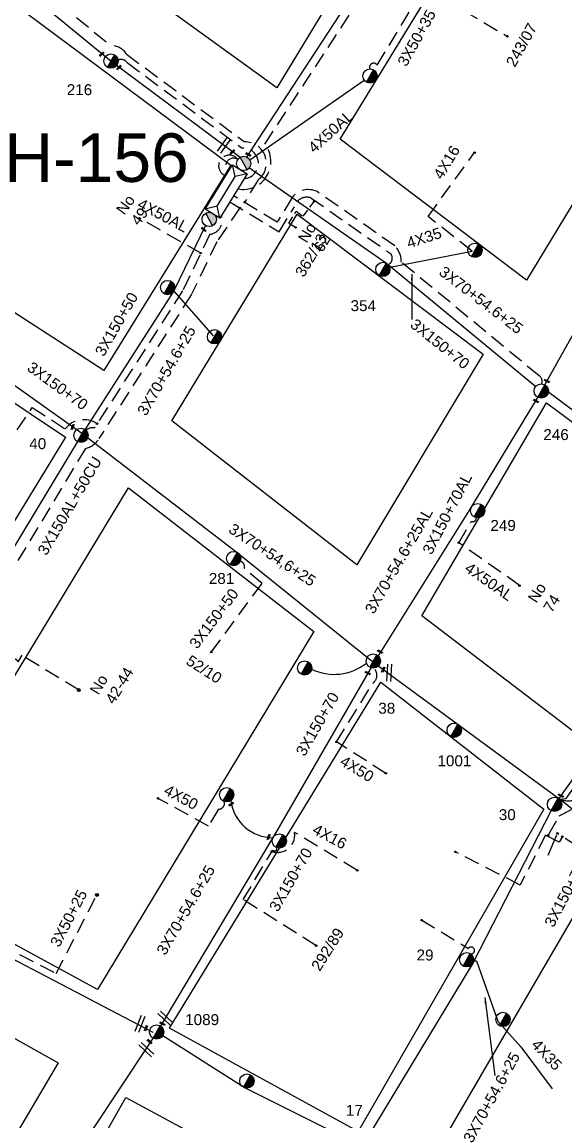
# Model space of a CAD drawing. Header units: millimetres. Extents: x 771 to 3391, y 686 to 1835.
# Drawn here: x 1059.7 to 1149.3, y 1215.3 to 1396.3 of the extents above; entities that cross this region are included whole.
import ezdxf

# ---------------------------------------------------------------- set-up
doc = ezdxf.new("R2010")
doc.units = ezdxf.units.MM
doc.linetypes.add('DASHED', pattern=[19.05, 12.7, -6.35])
for name, color, linetype in [('Pillar OTE', 7, 'Continuous'), ('Άγνωστα', 7, 'Continuous'), ('Γυμνά εναέρια ΧΤ (3Φ)   4x35CU', 7, 'Continuous'), ('Γυμνά εναέρια ΧΤ (3Φ)   4x50CU', 7, 'Continuous'), ('Εναέρια παροχή ΧΤ 4x16', 7, 'SYN_LINE'), ('Επιγραφές - Σχήματα', 7, 'Continuous'), ('Καλωδια Χ.Τ. 3x50+35', 7, 'Continuous'), ('Καλώδια ΧΤ   3x150+70AL', 7, 'DASHED'), ('Καλώδια ΧΤ   3x150AL+50CU', 7, 'DASHED'), ('Μηχανική τομή', 7, 'Continuous'), ('Στύλος ΦΜ', 7, 'Continuous'), ('Στύλος ΦΜ @ 1', 7, 'Continuous'), ('Συνδέσεις', 7, 'Continuous'), ('Συνεστραμμένα ΧΤ   3x70+54.6+25 AL', 7, 'SYN_LINE'), ('Τομή', 7, 'Continuous'), ('Υποσταθμός εναέριος 2 στύλων', 7, 'Continuous'), ('Υποσταθμός πόλεως', 7, 'Continuous'), ('Υπόβαθρο ΔΕΗ', 7, 'Continuous'), ('Υπόγεια καλώδια Παροχών ΧΤ   4x16AL', 7, 'DASHED'), ('Υπόγεια καλώδια Παροχών ΧΤ   4x50AL', 7, 'DASHED'), ('Υπόγεια καλώδια Παροχών ΧΤ   4x6', 7, 'DASHED')]:
    doc.layers.add(name, color=color, linetype=linetype)
doc.styles.get("Standard").update_dxf_attribs({"font": 'ARIAL.TTF'})
doc.linetypes.add('SYN_LINE', pattern='A,0.5,-0.0001,["/\\/\\/\\/",Standard,S=0.1,R=0,X=0,Y=-0.05],-0.25', length=0.7501)
doc.dimstyles.new('ISO-25', dxfattribs={"dimtxt": 2.5, "dimasz": 2.5, "dimexe": 1.25, "dimexo": 0.625, "dimtad": 1, "dimtxsty": 'Standard', "dimcen": 2.5, "dimadec": 0, "dimazin": 0, "dimtfac": 1, "dimtmove": 0, "dimatfit": 3, "dimfxl": 1, "dimarcsym": 0})

# ---------------------------------------------------------------- blocks, each defined once
blk = doc.blocks.new('ΥΠΑΡΧΩΝ ΤΣΙΜΕΝΤΕΝΙΟΣ ΣΤΥΛΟΣ')
at = {"layer": 'Στύλος ΦΜ'}
blk.add_hatch(color=7, dxfattribs=at).paths.add_polyline_path([(-1.29, -2.28, 0.574793), (2.62, 0, 0.268822), (1.3, 2.27)])
at = {"layer": 'Στύλος ΦΜ', "color": 7}
blk.add_line((-1.29, -2.28), (1.3, 2.27), dxfattribs=at)
blk.add_circle((0, 0), 2.62, dxfattribs=at)
at = {"layer": 'Στύλος ΦΜ', "flags": 4}
for tag, p in [('ΑΡΙΘΜΟΣ', (-4.68, 8.05)), ('ΤΥΠΟΣ', (-4.91, 3.03))]:
    blk.add_attdef(tag, p, '', height=4, dxfattribs=at)
blk = doc.blocks.new('ΥΠΟΣΤΑΘΜΟΣ ΕΝΑΕΡΙΟΣ ΕΠΙ 2 ΣΤΥΛΩΝ')
at = {"layer": 'Υποσταθμός εναέριος 2 στύλων', "linetype": 'Continuous'}
for points in [[(-11.97, -2.11, 0.574793), (-8.45, -0.07, 0.268822), (-9.64, 1.98)], [(9.68, -2.15, 0.574793), (13.19, -0.1, 0.268822), (12.01, 1.95)]]:
    blk.add_hatch(color=256, dxfattribs=at).paths.add_polyline_path(points)
for p, q in [((-11.97, -2.11), (-9.64, 1.98)), ((9.68, -2.15), (12.01, 1.95))]:
    blk.add_line(p, q, dxfattribs=at)
for centre in [(-10.81, -0.07), (10.84, -0.1)]:
    blk.add_circle(centre, 2.36, dxfattribs=at)
at = {"layer": 'Υποσταθμός πόλεως', "linetype": 'Continuous', "ltscale": 40}
blk.add_lwpolyline([(-8.57, 2.82), (8.57, 2.82), (8.57, -2.82), (-8.57, -2.82)], close=True, dxfattribs=at)
for points in [[(-5.75, 0), (-8.57, 2.82)], [(-8.57, -2.82), (-5.75, 0)], [(-5.75, 0), (5.75, 0)], [(5.75, 0), (8.57, 2.82)], [(8.57, -2.82), (5.75, 0)]]:
    blk.add_lwpolyline(points, dxfattribs=at)
at = {"layer": 'Υποσταθμός εναέριος 2 στύλων', "ltscale": 40, "flags": 1}
for tag, p in [('ΜΕΤΑΣΧΗΜΑΤΙΣΜΟΣ', (14.09, 2.51)), ('ΙΣΧΥΣ', (14.07, -0.28)), ('ΑΡΙΘΜΟΣ', (14.19, -3))]:
    blk.add_attdef(tag, p, '', height=1.8, dxfattribs=at)
blk = doc.blocks.new('ΜΗΧΑΝΙΚΗ ΤΟΜΗ')
at = {"layer": 'Μηχανική τομή', "ltscale": 40}
for p, q in [((-1.89, 0.78), (1.89, 0.78)), ((1.89, 0), (-1.89, 0))]:
    blk.add_line(p, q, dxfattribs=at)
blk = doc.blocks.new('_ΣΥΝΔΕΣΗ')
at = {"layer": 'Συνδέσεις', "linetype": 'SYN_LINE', "ltscale": 40}
blk.add_hatch(color=256, dxfattribs=at).paths.add_polyline_path([(0.5, -0.01, 1), (-0.5, -0.01, 1)])
at = {"layer": 'Συνδέσεις'}
blk.add_circle((0, -0.01), 0.5, dxfattribs=at)
blk = doc.blocks.new('ΤΟΜΗ')
at = {"layer": 'Τομή', "ltscale": 40}
for p, q in [((-5.68, 0), (5.68, 0)), ((5.68, -2.33), (-5.68, -2.33))]:
    blk.add_line(p, q, dxfattribs=at)

msp = doc.modelspace()

# ---------------------------------------------------------------- hatches: boundary and pattern name
at = {"layer": 'Pillar OTE', "ltscale": 40}
h = msp.add_hatch(color=256, dxfattribs=at)
h.dxf.hatch_style = 1
h.paths.add_polyline_path([(1107.86573, 1366.96497), (1107.77667, 1366.55633), (1108.15179, 1366.752)])
h = msp.add_hatch(color=256, dxfattribs=at)
h.dxf.hatch_style = 1
h.paths.add_polyline_path([(1146.55334, 1262.09385), (1146.60275, 1262.50916), (1146.22518, 1262.26111)])

# ---------------------------------------------------------------- linework, layer by layer
for points in [[(1108.15179, 1366.752), (1107.77667, 1366.55633), (1107.86573, 1366.96497), (1108.15179, 1366.752)], [(1146.22518, 1262.26111), (1146.60275, 1262.50916), (1146.55334, 1262.09385), (1146.22518, 1262.26111)]]:
    msp.add_lwpolyline(points, dxfattribs=at)
at = {"layer": 'Άγνωστα', "color": 5}
msp.add_lwpolyline([(1084.39537, 1352.40988), (1091.27197, 1344.57434)], dxfattribs=at)
at = {"layer": 'Άγνωστα', "color": 5, "linetype": 'DASHED', "ltscale": 0.2}
msp.add_lwpolyline([(1069.06975, 1286.30602), (1059.68616, 1291.97346), (1059.04548, 1290.91269, 1.078662659), (1058.07967, 1290.63088)], format="xyb", dxfattribs=at)
at = {"layer": 'Άγνωστα', "color": 1, "linetype": 'DASHED', "ltscale": 0.2}
msp.add_lwpolyline([(1054.89682, 1245.23573, -0.662051244), (1055.95556, 1244.46648), (1065.34103, 1239.57109), (1072.16621, 1252.65636)], format="xyb", dxfattribs=at)
at = {"layer": 'Άγνωστα', "color": 151, "linetype": 'DASHED', "ltscale": 0.2}
msp.add_lwpolyline([(1125.55093, 1248.38988), (1133.32973, 1243.68942, -1.862271428), (1133.65616, 1242.82888)], format="xyb", dxfattribs=at)
at = {"layer": 'Γυμνά εναέρια ΧΤ (3Φ)   4x35CU', "color": 1}
msp.add_lwpolyline([(1120.10843, 1355.86476), (1133.93014, 1358.55635)], dxfattribs=at)
at = {"layer": 'Γυμνά εναέρια ΧΤ (3Φ)   4x35CU', "color": 151, "linetype": 'SYN_LINE', "ltscale": 8}
msp.add_lwpolyline([(1133.80783, 1241.64474), (1134.64407, 1241.6628), (1138.20617, 1231.70871), (1141.98203, 1227.47784), (1147.11028, 1220.57726)], dxfattribs=at)
at = {"layer": 'Γυμνά εναέρια ΧΤ (3Φ)   4x50CU', "color": 133, "linetype": 'Continuous', "ltscale": 0.2}
msp.add_lwpolyline([(1097.27849, 1373.5866), (1116.14889, 1386.71579)], dxfattribs=at)
at = {"layer": 'Γυμνά εναέρια ΧΤ (3Φ)   4x50CU', "color": 85, "linetype": 'Continuous', "ltscale": 0.2}
msp.add_arc((1111.1944, 1297.39589), 8.56001, 244.3022483, 308.4638649, dxfattribs=at)
at = {"layer": 'Καλωδια Χ.Τ. 3x50+35', "color": 133, "linetype": 'DASHED', "ltscale": 0.2}
msp.add_lwpolyline([(1117.07666, 1388.56556, -0.904119723), (1118.29736, 1389.17804), (1118.29736, 1389.17804), (1118.29736, 1389.17804), (1126.0024, 1401.97846), (1139.74501, 1393.91461)], format="xyb", dxfattribs=at)
at = {"layer": 'Καλώδια ΧΤ   3x150+70AL', "color": 27, "linetype": 'DASHED', "ltscale": 0.2}
msp.add_lwpolyline([(1145.40667, 1336.68365, 0.393023865), (1144.99454, 1337.99472), (1122.27081, 1356.73983, 0.194356664), (1121.22141, 1359.40724), (1108.37304, 1368.3536, 0.353091449), (1104.25132, 1367.37504), (1101.77744, 1363.29463), (1094.59113, 1367.65156)], format="xyb", dxfattribs=at)
at = {"layer": 'Καλώδια ΧΤ   3x150+70AL', "color": 85, "linetype": 'DASHED', "ltscale": 0.2}
for points in [[(1054.73511, 1322.74518), (1061.41826, 1332.80218), (1066.84997, 1329.29066), (1066.84997, 1329.29066), (1066.84997, 1329.29066, -0.388127219), (1072.12037, 1330.10667)], [(1111.56112, 1277.69591), (1117.55645, 1287.33597), (1117.55645, 1287.33597, 0.445156516), (1117.77801, 1289.86131)]]:
    msp.add_lwpolyline(points, format="xyb", dxfattribs=at)
at = {"layer": 'Καλώδια ΧΤ   3x150+70AL', "color": 2, "linetype": 'DASHED', "ltscale": 0.2}
msp.add_lwpolyline([(1131.7463, 1310.51771), (1133.80906, 1314.03188, 0.546362402), (1134.63311, 1314.63213)], format="xyb", dxfattribs=at)
at = {"layer": 'Καλώδια ΧΤ   3x150+70AL', "color": 6, "linetype": 'DASHED', "ltscale": 0.2}
msp.add_lwpolyline([(1148.82455, 1262.10293), (1148.27457, 1261.2121), (1146.04784, 1262.35189), (1141.84291, 1254.13696), (1131.0998, 1259.63597)], dxfattribs=at)
at = {"layer": 'Καλώδια ΧΤ   3x150+70AL', "color": 2, "ltscale": 0.2}
msp.add_lwpolyline([(1108.18977, 1244.19134), (1096.18648, 1251.73405), (1101.06271, 1259.89803, 0.250959689), (1101.06271, 1259.89803, 0.963106685), (1101.68329, 1260.30444)], format="xyb", dxfattribs=at)
at = {"layer": 'Καλώδια ΧΤ   3x150AL+50CU', "color": 62, "linetype": 'DASHED', "ltscale": 0.2}
msp.add_lwpolyline([(1095.29814, 1368.80297, 0.699260143), (1099.75649, 1376.16007), (1123.85296, 1412.99998), (1143.90147, 1447.36276, 0.567390239), (1144.92961, 1449.20349)], format="xyb", dxfattribs=at)
at = {"layer": 'Καλώδια ΧΤ   3x150AL+50CU', "color": 27, "linetype": 'DASHED', "ltscale": 0.2}
msp.add_lwpolyline([(1013.21821, 1440.09433), (1016.86974, 1437.61745, -0.384314777), (1016.53425, 1435.98198), (1056.9282, 1406.72113), (1074.34318, 1392.42206, -0.254596742), (1076.9784, 1390.99185), (1096.42385, 1376.53507, -0.722473908), (1098.69125, 1370.30933), (1096.43915, 1366.58911)], format="xyb", dxfattribs=at)
at = {"layer": 'Καλώδια ΧΤ   3x150AL+50CU', "color": 151, "linetype": 'DASHED', "ltscale": 0.2}
for points in [[(1075.22059, 1389.81243, -0.435341054), (1077.04871, 1389.61719), (1096.01477, 1375.51683, -1.004012161), (1096.34068, 1370.50084)], [(1187.48438, 1300.70782), (1189.02604, 1303.04304), (1176.463, 1311.29961), (1160.49558, 1279.78347, -0.167998518), (1159.02921, 1279.45378), (1151.01396, 1268.19323, -0.170375611), (1148.33946, 1268.28548)]]:
    msp.add_lwpolyline(points, format="xyb", dxfattribs=at)
at = {"layer": 'Καλώδια ΧΤ   3x150AL+50CU', "color": 1, "linetype": 'DASHED', "ltscale": 0.2}
for points in [[(1093.98801, 1366.66934), (1102.13239, 1361.73155), (1104.63387, 1365.85748, -0.425165616), (1107.32934, 1367.3281), (1120.49186, 1358.163, -0.478901497), (1120.10984, 1356.29366)], [(1095.62932, 1365.67424), (1091.87523, 1360.09365), (1087.64713, 1351.33495), (1072.42357, 1327.66815, -0.214356855), (1070.20995, 1326.04608), (1053.29558, 1298.03391, -0.393438686), (1049.42734, 1300.85512)]]:
    msp.add_lwpolyline(points, format="xyb", dxfattribs=at)
at = {"layer": 'Καλώδια ΧΤ   3x150AL+50CU', "color": 1, "linetype": 'DASHED', "ltscale": 0.1}
msp.add_lwpolyline([(1104.83368, 1362.44755), (1103.70034, 1363.13468), (1104.92084, 1365.14778), (1106.06661, 1364.2861), (1107.77778, 1366.56143)], dxfattribs=at)
at = {"layer": 'Καλώδια ΧΤ   3x150AL+50CU', "color": 85, "linetype": 'DASHED', "ltscale": 0.2}
for points in [[(1092.59097, 1364.39415, -0.485021121), (1090.69922, 1361.31329), (1086.20418, 1352.0016), (1071.67873, 1329.4201, 0.235470184), (1070.28959, 1329.04169)], [(1090.93987, 1292.50586), (1099.32007, 1303.82677), (1096.3814, 1306.27802, 0.507523479), (1095.44422, 1307.50287)]]:
    msp.add_lwpolyline(points, format="xyb", dxfattribs=at)
at = {"layer": 'Καλώδια ΧΤ   3x150AL+50CU', "color": 6, "linetype": 'DASHED', "ltscale": 0.2}
msp.add_lwpolyline([(1146.60275, 1262.50916), (1148.29963, 1265.53855, 0.010396311), (1151.65173, 1267.36478), (1159.54175, 1278.44939, 0.143113947), (1161.27281, 1279.10492), (1176.84917, 1309.84918), (1187.44608, 1302.88477), (1186.45678, 1301.38623)], format="xyb", dxfattribs=at)
msp.add_lwpolyline([(1154.63306, 1258.336), (1147.97448, 1262.65421)], dxfattribs=at)
at = {"layer": 'Καλώδια ΧΤ   3x150AL+50CU', "color": 151, "linetype": 'DASHED', "ltscale": 0.2}
msp.add_arc((1093.90633, 1372.59335), 1.75563, 37.2284642, 250.0830719, dxfattribs=at)
at = {"layer": 'Καλώδια ΧΤ   3x150AL+50CU', "color": 133, "linetype": 'DASHED', "ltscale": 0.2}
msp.add_arc((1094.62378, 1372.52847), 1.3165, 58.8786654, 215.2945763, dxfattribs=at)
at = {"layer": 'Συνεστραμμένα ΧΤ   3x70+54.6+25 AL', "color": 133, "linetype": 'SYN_LINE', "ltscale": 20}
msp.add_lwpolyline([(1096.73871, 1373.94446), (1122.63503, 1413.53609), (1132.88768, 1430.65574), (1143.88617, 1449.50695)], dxfattribs=at)
at = {"layer": 'Συνεστραμμένα ΧΤ   3x70+54.6+25 AL', "color": 151, "linetype": 'SYN_LINE', "ltscale": 20}
for points in [[(1004.95559, 1440.9569), (1024.08986, 1428.12792), (1056.13207, 1404.85248), (1074.4064, 1389.84782), (1095.70455, 1374.01366)], [(1148.33946, 1268.28548), (1149.4274, 1268.37146), (1158.1775, 1280.6231), (1158.07361, 1282.126)], [(1146.95199, 1266.40264), (1134.0783, 1241.25208), (1116.41913, 1212.13779)], [(1082.95547, 1229.35277), (1096.52355, 1220.70454), (1114.77869, 1211.63971), (1116.88844, 1210.59209), (1140.77569, 1196.36653), (1157.86579, 1187.91218)]]:
    msp.add_lwpolyline(points, dxfattribs=at)
at = {"layer": 'Συνεστραμμένα ΧΤ   3x70+54.6+25 AL', "color": 27, "linetype": 'SYN_LINE', "ltscale": 20}
msp.add_lwpolyline([(1145.9357, 1336.52001), (1156.58535, 1355.53384), (1171.77675, 1381.85435), (1195.55888, 1418.89443)], dxfattribs=at)
at = {"layer": 'Συνεστραμμένα ΧΤ   3x70+54.6+25 AL', "color": 5, "linetype": 'SYN_LINE', "ltscale": 20}
for points in [[(968.07496, 1396.10967), (993.9159, 1379.80299), (1006.79575, 1371.73869), (1026.4444, 1358.92149), (1051.22999, 1341.59989), (1069.58157, 1328.55676)], [(1089.97309, 1362.7647), (1084.76899, 1351.98416), (1069.46869, 1328.19806), (1046.67638, 1290.45135), (1027.02771, 1259.74202)]]:
    msp.add_lwpolyline(points, dxfattribs=at)
at = {"layer": 'Συνεστραμμένα ΧΤ   3x70+54.6+25 AL', "color": 1, "linetype": 'SYN_LINE', "ltscale": 20}
for points in [[(1097.21307, 1372.27579), (1119.80427, 1356.54547), (1144.42398, 1336.2572)], [(1026.64189, 1258.6725), (1053.19574, 1244.57544), (1081.31392, 1229.9092)]]:
    msp.add_lwpolyline(points, dxfattribs=at)
at = {"layer": 'Συνεστραμμένα ΧΤ   3x70+54.6+25 AL', "color": 2, "ltscale": 20}
for points in [[(1117.76958, 1290.75702), (1133.43835, 1315.75029), (1145.72771, 1335.94888)], [(1145.72771, 1335.94888), (1173.14281, 1315.54883)]]:
    msp.add_lwpolyline(points, dxfattribs=at)
at = {"layer": 'Συνεστραμμένα ΧΤ   3x70+54.6+25 AL', "color": 85, "linetype": 'SYN_LINE', "ltscale": 20}
msp.add_lwpolyline([(1069.58157, 1328.55676), (1095.21458, 1308.93314), (1117.76958, 1290.75702)], dxfattribs=at)
at = {"layer": 'Συνεστραμμένα ΧΤ   3x70+54.6+25 AL', "color": 30, "linetype": 'SYN_LINE', "ltscale": 20}
for points in [[(1174.08206, 1314.15895), (1158.04568, 1282.21532), (1148.21542, 1268.38705)], [(1117.76958, 1290.75702), (1149.20354, 1267.65031), (1186.90879, 1237.01267)]]:
    msp.add_lwpolyline(points, dxfattribs=at)
at = {"layer": 'Συνεστραμμένα ΧΤ   3x70+54.6+25 AL', "color": 2, "linetype": 'SYN_LINE', "ltscale": 20}
msp.add_lwpolyline([(1081.8583, 1229.62061), (1101.82413, 1263.03951), (1117.76958, 1290.75702)], dxfattribs=at)
at = {"layer": 'Συνεστραμμένα ΧΤ   3x70+54.6+25 AL', "color": 6, "linetype": 'SYN_LINE', "ltscale": 20}
msp.add_lwpolyline([(1034.93052, 1153.91213), (1057.88631, 1188.77973), (1070.03838, 1211.75535), (1081.8583, 1229.62061)], dxfattribs=at)
at = {"layer": 'Συνεστραμμένα ΧΤ   3x70+54.6+25 AL', "color": 2, "linetype": 'SYN_LINE', "ltscale": 8}
msp.add_arc((1101.13012, 1268.9688), 7.03873, 187.5971782, 269.9124894, dxfattribs=at)
at = {"layer": 'Υπόβαθρο ΔΕΗ'}
for points in [[(1064.04696, 1412.74035), (1064.44414, 1415.02166), (1092.56176, 1459.05607), (1110.39685, 1448.01565), (1119.27038, 1463.05636), (1140.98881, 1449.99838), (1101.74624, 1385.452), (1064.04696, 1412.74035)], [(1112.19066, 1377.00111), (1152.68812, 1443.16689), (1185.3061, 1423.6984), (1142.91371, 1353.76552), (1112.19066, 1377.00111)], [(981.77842, 1397.95971), (1004.69133, 1439.24342), (1094.14437, 1372.72988), (1073.20991, 1338.88709), (981.77842, 1397.95971)], [(956.32465, 1353.89155), (975.96377, 1388.737), (1066.89786, 1327.90207), (1051.02392, 1301.98236), (956.32465, 1353.89155)], [(1084.42414, 1330.56839), (1105.07954, 1364.63736), (1135.78059, 1341.54852), (1114.96037, 1306.8506), (1084.42414, 1330.56839)], [(1125.63427, 1298.47923), (1146.21522, 1333.54157), (1173.01105, 1313.67931), (1152.54189, 1277.99933), (1125.63427, 1298.47923)], [(1077.27734, 1319.57159), (1107.83029, 1295.91006), (1072.16301, 1236.90921), (1038.3024, 1255.34399), (1077.27734, 1319.57159)], [(1084.06791, 1230.53447), (1118.87407, 1287.55839), (1145.73621, 1266.62285), (1115.13204, 1213.52298), (1084.06791, 1230.53447)], [(1126.34376, 1207.23476), (1155.74357, 1257.6889), (1186.10681, 1235.94169), (1158.47606, 1189.98599), (1126.34376, 1207.23476)], [(1016.09305, 1218.59096), (1031.30083, 1244.11957), (1065.68647, 1224.8698), (1049.34699, 1197.1661), (1016.09305, 1218.59096)], [(1060.51513, 1190.33211), (1076.86037, 1219.1189), (1107.77379, 1202.43364), (1090.20654, 1171.46288), (1060.51513, 1190.33211)]]:
    msp.add_lwpolyline(points, dxfattribs=at)
at = {"layer": 'Υπόγεια καλώδια Παροχών ΧΤ   4x16AL', "color": 1, "linetype": 'DASHED', "ltscale": 0.2}
msp.add_lwpolyline([(1133.93014, 1358.55635), (1126.66859, 1364.22979), (1134.40104, 1374.87817)], dxfattribs=at)
at = {"layer": 'Υπόγεια καλώδια Παροχών ΧΤ   4x16AL', "color": 2, "linetype": 'DASHED', "ltscale": 0.2}
msp.add_lwpolyline([(1114.96046, 1256.57658), (1104.65363, 1262.81525), (1104.65363, 1262.81525, -0.57329762), (1100.92428, 1259.66626)], format="xyb", dxfattribs=at)
at = {"layer": 'Υπόγεια καλώδια Παροχών ΧΤ   4x50AL', "color": 133, "ltscale": 0.2}
msp.add_lwpolyline([(1117.67957, 1388.81739), (1117.67957, 1388.81739), (1117.67957, 1388.81739), (1117.67957, 1388.81739)], dxfattribs=at)
at = {"layer": 'Υπόγεια καλώδια Παροχών ΧΤ   4x50AL', "color": 85, "linetype": 'DASHED', "ltscale": 0.2}
for points in [[(1089.20649, 1358.22103), (1079.0935, 1363.96881)], [(1119.72964, 1272.53281), (1111.56112, 1277.69591)]]:
    msp.add_lwpolyline(points, dxfattribs=at)
at = {"layer": 'Υπόγεια καλώδια Παροχών ΧΤ   4x50AL', "color": 2, "ltscale": 0.2}
msp.add_lwpolyline([(1141.77016, 1303.46823), (1131.7463, 1310.51771), (1131.7463, 1310.51771), (1131.7463, 1310.51771), (1131.7463, 1310.51771)], dxfattribs=at)
at = {"layer": 'Υπόγεια καλώδια Παροχών ΧΤ   4x50AL', "color": 2, "linetype": 'DASHED', "ltscale": 0.2}
msp.add_lwpolyline([(1093.0905, 1267.89107, -0.498484831), (1092.10598, 1266.61607), (1090.49763, 1263.84526), (1082.13582, 1268.41038)], format="xyb", dxfattribs=at)
at = {"layer": 'Υπόγεια καλώδια Παροχών ΧΤ   4x6', "linetype": 'DASHED', "ltscale": 0.2}
msp.add_lwpolyline([(1105.07954, 1364.63736), (1105.87876, 1364.03631)], dxfattribs=at)

# ---------------------------------------------------------------- block references
at = {"layer": 'Μηχανική τομή'}
for p, xscale, yscale, zscale, rotation in [((1072.92835, 1390.92124), 0.249999999999919, 0.249999999999919, 0.249999999999919, 41.73814602004245), ((1075.76846, 1388.70137), 0.249999999999919, 0.249999999999919, 0.249999999999919, 41.73814602004245), ((1094.46445, 1374.80179), 0.249999999999919, 0.249999999999919, 0.249999999999919, 41.73814602004245), ((1097.00063, 1374.3733), 0.2500000000002005, 0.2500000000002005, 0.2500000000002005, 331.5446991727721), ((1089.62206, 1362.04132), 0.25, 0.25, 0.25, 322.6763499369713), ((1146.22059, 1337.05944), 0.2500000000002005, 0.2500000000002005, 0.2500000000002005, 331.5446991727721), ((1144.4168, 1333.79041), 0.2500000000002005, 0.2500000000002005, 0.2500000000002005, 331.5446991727721), ((1068.16846, 1329.55299), 0.249999999999919, 0.249999999999919, 0.249999999999919, 68.45138536945211), ((1118.71316, 1292.4704), 0.2500000000002005, 0.2500000000002005, 0.2500000000002005, 331.5446991727721), ((1116.69254, 1288.96834), 0.2500000000002005, 0.2500000000002005, 0.2500000000002005, 331.5446991727721), ((1119.37605, 1289.58274), 0.249999999999919, 0.249999999999919, 0.249999999999919, 68.45138536945211), ((1148.5288, 1268.77375), 0.2500000000002005, 0.2500000000002005, 0.2500000000002005, 331.5446991727721), ((1094.27229, 1267.38332), 0.249999999999919, 0.249999999999919, 0.249999999999919, 31.86023801327416), ((1100.49006, 1262.01007), 0.249999999999919, 0.249999999999919, 0.249999999999919, 68.45138536945211), ((1080.2652, 1230.52358), 0.249999999999919, 0.249999999999919, 0.249999999999919, 68.45138536945211), ((1082.82745, 1231.2264), 0.2500000000002005, 0.2500000000002005, 0.2500000000002005, 331.5446991727721), ((1080.7131, 1228.28692), 0.25, 0.25, 0.25, 322.6763499369713)]:
    msp.add_blockref('ΜΗΧΑΝΙΚΗ ΤΟΜΗ', p, dxfattribs=dict(at, xscale=xscale, yscale=yscale, zscale=zscale, rotation=rotation))
at = {"layer": 'Στύλος ΦΜ @ 1', "ltscale": 40}
ref = msp.add_blockref('ΥΠΑΡΧΩΝ ΤΣΙΜΕΝΤΕΝΙΟΣ ΣΤΥΛΟΣ', (1074.40413, 1389.84911), dxfattribs=dict(at, xscale=0.4499999999998181, yscale=0.4499999999998181, zscale=0.4499999999998181))
ref.add_attrib('ΤΥΠΟΣ', '216', (1067.11172, 1384.23961), dxfattribs={"layer": 'Στύλος ΦΜ', "height": 1.8, "flags": 4})
at = {"layer": 'Στύλος ΦΜ @ 1', "ltscale": 40, "xscale": 0.4499999999998181, "yscale": 0.4499999999998181, "zscale": 0.4499999999998181}
for p in [(1117.11568, 1387.38843), (1134.41563, 1358.67025), (1083.738, 1352.55355), (1091.46843, 1344.43549), (1106.32378, 1289.8931), (1093.47801, 1269.00326), (1102.16124, 1261.38086), (1139.019, 1231.99529), (1096.80957, 1221.84705)]:
    msp.add_blockref('ΥΠΑΡΧΩΝ ΤΣΙΜΕΝΤΕΝΙΟΣ ΣΤΥΛΟΣ', p, dxfattribs=at)
at = {"layer": 'Στύλος ΦΜ @ 1', "ltscale": 40}
ref = msp.add_blockref('ΥΠΑΡΧΩΝ ΤΣΙΜΕΝΤΕΝΙΟΣ ΣΤΥΛΟΣ', (1119.21871, 1355.52358), dxfattribs=dict(at, xscale=0.4499999999998181, yscale=0.4499999999998181, zscale=0.4499999999998181))
ref.add_attrib('ΤΥΠΟΣ', '354', (1113.89975, 1348.66832), dxfattribs={"layer": 'Στύλος ΦΜ', "height": 1.8, "flags": 4})
ref = msp.add_blockref('ΥΠΑΡΧΩΝ ΤΣΙΜΕΝΤΕΝΙΟΣ ΣΤΥΛΟΣ', (1145.3329, 1335.5082), dxfattribs=dict(at, xscale=0.4499999999998181, yscale=0.4499999999998181, zscale=0.4499999999998181))
ref.add_attrib('ΤΥΠΟΣ', '246', (1145.67841, 1327.42923), dxfattribs={"layer": 'Στύλος ΦΜ', "height": 1.8, "flags": 4})
ref = msp.add_blockref('ΥΠΑΡΧΩΝ ΤΣΙΜΕΝΤΕΝΙΟΣ ΣΤΥΛΟΣ', (1069.46642, 1328.19935), dxfattribs=dict(at, xscale=0.4499999999998181, yscale=0.4499999999998181, zscale=0.4499999999998181))
ref.add_attrib('ΤΥΠΟΣ', '40', (1060.92887, 1325.93736), dxfattribs={"layer": 'Στύλος ΦΜ', "height": 1.8, "flags": 4})
ref = msp.add_blockref('ΥΠΑΡΧΩΝ ΤΣΙΜΕΝΤΕΝΙΟΣ ΣΤΥΛΟΣ', (1134.86234, 1315.78737), dxfattribs=dict(at, xscale=0.4499999999998181, yscale=0.4499999999998181, zscale=0.4499999999998181))
ref.add_attrib('ΤΥΠΟΣ', '249', (1136.95056, 1312.46495), dxfattribs={"layer": 'Στύλος ΦΜ', "height": 1.8, "flags": 4})
ref = msp.add_blockref('ΥΠΑΡΧΩΝ ΤΣΙΜΕΝΤΕΝΙΟΣ ΣΤΥΛΟΣ', (1094.62902, 1307.91125), dxfattribs=dict(at, xscale=0.4499999999998181, yscale=0.4499999999998181, zscale=0.4499999999998181))
ref.add_attrib('ΤΥΠΟΣ', '281', (1090.53031, 1303.73074), dxfattribs={"layer": 'Στύλος ΦΜ', "height": 1.8, "flags": 4})
ref = msp.add_blockref('ΥΠΑΡΧΩΝ ΤΣΙΜΕΝΤΕΝΙΟΣ ΣΤΥΛΟΣ', (1117.64702, 1291.03178), dxfattribs=dict(at, xscale=0.4499999999998181, yscale=0.4499999999998181, zscale=0.4499999999998181))
ref.add_attrib('ΤΥΠΟΣ', '38', (1118.47058, 1282.35668), dxfattribs={"layer": 'Στύλος ΦΜ', "height": 1.8, "flags": 4})
ref = msp.add_blockref('ΥΠΑΡΧΩΝ ΤΣΙΜΕΝΤΕΝΙΟΣ ΣΤΥΛΟΣ', (1130.98643, 1279.63542), dxfattribs=dict(at, xscale=0.4499999999998181, yscale=0.4499999999998181, zscale=0.4499999999998181))
ref.add_attrib('ΤΥΠΟΣ', '1001', (1128.22786, 1273.69762), dxfattribs={"layer": 'Στύλος ΦΜ', "height": 1.8, "flags": 4})
ref = msp.add_blockref('ΥΠΑΡΧΩΝ ΤΣΙΜΕΝΤΕΝΙΟΣ ΣΤΥΛΟΣ', (1147.53302, 1267.42711), dxfattribs=dict(at, xscale=0.4499999999998181, yscale=0.4499999999998181, zscale=0.4499999999998181))
ref.add_attrib('ΤΥΠΟΣ', '30', (1138.33302, 1264.82791), dxfattribs={"layer": 'Στύλος ΦΜ', "height": 1.8, "flags": 4})
ref = msp.add_blockref('ΥΠΑΡΧΩΝ ΤΣΙΜΕΝΤΕΝΙΟΣ ΣΤΥΛΟΣ', (1133.04699, 1241.82089), dxfattribs=dict(at, xscale=0.4499999999998181, yscale=0.4499999999998181, zscale=0.4499999999998181))
ref.add_attrib('ΤΥΠΟΣ', '29', (1124.78431, 1241.70751), dxfattribs={"layer": 'Στύλος ΦΜ', "height": 1.8, "flags": 4})
ref = msp.add_blockref('ΥΠΑΡΧΩΝ ΤΣΙΜΕΝΤΕΝΙΟΣ ΣΤΥΛΟΣ', (1081.93088, 1229.93358), dxfattribs=dict(at, xscale=0.4499999999998181, yscale=0.4499999999998181, zscale=0.4499999999998181))
ref.add_attrib('ΤΥΠΟΣ', '1089', (1086.63287, 1231.06568), dxfattribs={"layer": 'Στύλος ΦΜ', "height": 1.8, "flags": 4})
ref = msp.add_blockref('ΥΠΑΡΧΩΝ ΤΣΙΜΕΝΤΕΝΙΟΣ ΣΤΥΛΟΣ', (1115.83357, 1211.1159), dxfattribs=dict(at, xscale=0.4499999999998181, yscale=0.4499999999998181, zscale=0.4499999999998181))
ref.add_attrib('ΤΥΠΟΣ', '17', (1113.13339, 1216.13131), dxfattribs={"layer": 'Στύλος ΦΜ', "height": 1.8, "flags": 4})
at = {"layer": 'Συνδέσεις'}
for p, xscale, yscale, zscale in [((1139.74501, 1393.91461), 0.25, 0.25, 0.25), ((1134.35121, 1374.76677), 0.25, 0.25, 0.25), ((1096.45677, 1366.61823), 0.25, 0.25, 0.25), ((1095.63085, 1365.67332), 0.25, 0.25, 0.25), ((1079.0935, 1363.96881), 0.25, 0.25, 0.25), ((1104.83521, 1362.44662), 0.25, 0.25, 0.25), ((1089.20649, 1358.22103), 0.25, 0.25, 0.25), ((1072.09148, 1330.1257), 0.25, 0.25, 0.25), ((1131.73611, 1310.54091), 0.25, 0.25, 0.25), ((1141.75268, 1303.46098), 0.25, 0.25, 0.25), ((1090.93987, 1292.50586), 0.25, 0.25, 0.25), ((1069.10268, 1286.24668), 0.4777242751394019, 0.4777242751394019, 0.4777242751394019), ((1111.57401, 1277.71664), 0.25, 0.25, 0.25), ((1119.71945, 1272.55601), 0.25, 0.25, 0.25), ((1082.13582, 1268.41038), 0.25, 0.25, 0.25), ((1147.97586, 1262.65633), 0.25, 0.25, 0.25), ((1148.82455, 1262.10293), 0.25, 0.25, 0.25), ((1100.91739, 1259.66806), 0.25, 0.25, 0.25), ((1131.16775, 1259.60119), 0.25, 0.25, 0.25), ((1115.01472, 1256.55643), 0.25, 0.25, 0.25), ((1072.09069, 1252.51158), 0.4777242751394019, 0.4777242751394019, 0.4777242751394019), ((1125.624, 1248.34573), 0.25, 0.25, 0.25), ((1108.22375, 1244.16094), 0.25, 0.25, 0.25)]:
    msp.add_blockref('_ΣΥΝΔΕΣΗ', p, dxfattribs=dict(at, xscale=xscale, yscale=yscale, zscale=zscale))
at = {"layer": 'Τομή'}
for p, xscale, yscale, zscale, rotation in [((1093.27169, 1375.82237), 0.2500000000000557, 0.2500000000000557, 0.2500000000000557, 234.7941212693303), ((1120.5581, 1289.07728), 0.2500000000000557, 0.2500000000000557, 0.2500000000000557, 266.3054486218056), ((1083.56882, 1232.39034), 0.2499999999998873, 0.2499999999998873, 0.2499999999998873, 316.3818135418195), ((1079.4649, 1231.15575), 0.2499999999998873, 0.2499999999998873, 0.2499999999998873, 248.1909067709115), ((1080.42901, 1227.24629), 0.2499999999998873, 0.2499999999998873, 0.2499999999998873, 316.3818135418195)]:
    msp.add_blockref('ΤΟΜΗ', p, dxfattribs=dict(at, xscale=xscale, yscale=yscale, zscale=zscale, rotation=rotation))
at = {"layer": 'Υποσταθμός εναέριος 2 στύλων', "xscale": 0.4999999999999999, "yscale": 0.4999999999999999, "zscale": 0.4999999999999999, "rotation": 58.44868738462637}
msp.add_blockref('ΥΠΟΣΤΑΘΜΟΣ ΕΝΑΕΡΙΟΣ ΕΠΙ 2 ΣΤΥΛΩΝ', (1093.39154, 1368.38815), dxfattribs=at)

# ---------------------------------------------------------------- texts
at = {"layer": 'Άγνωστα', "color": 7, "char_height": 1.8, "attachment_point": 1}
for s, gutter_width, insert, rotation in [('3X50+35', 12.5, (1121.5278, 1389.69011), 60.7161311), ('243/07', 12.5, (1139.41902, 1389.59299), 60.903131), ('362/13', 1.92783, (1104.63582, 1355.02806), 59.0220232), ('4X35', 12.5, (1122.95144, 1360.68843), 18.0250092), ('3X70+54.6+25', 12.5, (1129.41634, 1356.21304), 322.6957338), ('3X150+50', 12.5, (1071.65775, 1341.9535), 60.1994172), ('3X150+70', 12.5, (1124.7058, 1347.57154), 321.4109892), ('3X70+54.6+25', 12.5, (1078.62263, 1332.17673), 59.8533125), ('3X150+70', 12.5, (1061.47466, 1340.47327), 324.0285668), ('3X70+54,6+25', 12.5, (1094.62703, 1313.84026), 326.4953157), ('3X150+50', 12.5, (1087.17775, 1293.97582), 52.9828475), ('52/10', 12.5, (1087.59752, 1292.12941), 327.4067921), ('3X150+70', 12.5, (1104.76867, 1276.11137), 59.9972897), ('4X50', 12.5, (1112.91071, 1275.56571), 329.0786182), ('4X50', 12.5, (1083.79424, 1270.78213), 332.0897021), ('3X70+54.6+25', 12.5, (1081.79637, 1243.33322), 59.8533125), ('3X150+70', 12.5, (1145.75189, 1247.86823), 62.0897021), ('3X50+25', 12.5, (1064.27224, 1244.59368), 62.4771998), ('292/89', 1.88924, (1107.29612, 1240.77412), 57.7763696), ('4X35', 12.5, (1144.89574, 1228.94653), 313.1505636), ('3X70+54.6+25', 12.5, (1132.36801, 1212.37349), 61.1136681)]:
    msp.add_mtext_dynamic_manual_height_columns(s, width=1.8, gutter_width=gutter_width, heights=[0.04535], dxfattribs=dict(at, insert=insert, rotation=rotation))
at = {"layer": 'Άγνωστα', "color": 7}
note = msp.add_mtext_dynamic_manual_height_columns('No ', width=1.8, gutter_width=1.73396, heights=[0.04535, 0], dxfattribs=dict(at, insert=(1073.03162, 1362.59385), char_height=1.8, attachment_point=1, rotation=53.6975226))
for column, words in zip(note.columns.linked_columns, ['49']):
    column.text = words
note = msp.add_mtext_dynamic_manual_height_columns('Nο ', width=1.8, gutter_width=1.92783, heights=[0.04535, 0], dxfattribs=dict(at, insert=(1103.2102, 1357.48596), char_height=1.8, attachment_point=1, rotation=59.0220232))
for column, words in zip(note.columns.linked_columns, ['62']):
    column.text = words
note = msp.add_mtext_dynamic_manual_height_columns('No ', width=1.8, gutter_width=1.88924, heights=[0.04535, 0], dxfattribs=dict(at, insert=(1141.04468, 1298.29426), char_height=1.8, attachment_point=1, rotation=57.7763696))
for column, words in zip(note.columns.linked_columns, ['74']):
    column.text = words
note = msp.add_mtext_dynamic_manual_height_columns('Nο ', width=1.8, gutter_width=1.92783, heights=[0.04535, 0], dxfattribs=dict(at, insert=(1068.86921, 1283.05323), char_height=1.8, attachment_point=1, rotation=59.0220232))
for column, words in zip(note.columns.linked_columns, ['42-44']):
    column.text = words
at = {"layer": 'Εναέρια παροχή ΧΤ 4x16', "color": 7, "char_height": 1.8, "attachment_point": 1}
for insert, rotation in [((1127.43604, 1371.15395), 58.6733827), ((1108.29591, 1264.30152), 332.0897021)]:
    msp.add_mtext_dynamic_manual_height_columns('4X16', width=1.8, gutter_width=12.5, heights=[0.04535], dxfattribs=dict(at, insert=insert, rotation=rotation))
at = {"layer": 'Καλώδια ΧΤ   3x150+70AL', "color": 7, "char_height": 1.8, "attachment_point": 1}
for s, insert, rotation in [('3X150+70AL', (1125.65354, 1309.23565), 62.4621477), ('3X150+70', (1100.35425, 1250.48363), 59.9972897)]:
    msp.add_mtext_dynamic_manual_height_columns(s, width=1.8, gutter_width=12.5, heights=[0.04535], dxfattribs=dict(at, insert=insert, rotation=rotation))
at = {"layer": 'Καλώδια ΧΤ   3x150AL+50CU', "color": 7, "insert": (1062.20084, 1309.18331), "char_height": 1.8, "attachment_point": 1, "rotation": 59.6515483}
msp.add_mtext_dynamic_manual_height_columns('3X150AL+50CU', width=1.8, gutter_width=12.5, heights=[0.04535], dxfattribs=at)
at = {"layer": 'Συνεστραμμένα ΧΤ   3x70+54.6+25 AL', "color": 7, "insert": (1116.15308, 1299.53306), "char_height": 1.8, "attachment_point": 1, "rotation": 59.8533125}
msp.add_mtext_dynamic_manual_height_columns('3X70+54.6+25AL', width=1.8, gutter_width=12.5, heights=[0.04535], dxfattribs=at)
at = {"layer": 'Υπόβαθρο ΔΕΗ', "insert": (1056.78792, 1377.94376), "char_height": 8, "attachment_point": 1}
msp.add_mtext_dynamic_manual_height_columns('H-156', width=84.657329, gutter_width=12.5, heights=[0], dxfattribs=at)
at = {"layer": 'Υπόγεια καλώδια Παροχών ΧΤ   4x50AL', "color": 7, "char_height": 1.8, "attachment_point": 1}
for insert, rotation in [((1106.70347, 1375.90547), 42.2461074), ((1079.44304, 1367.33821), 332.0897021), ((1133.57299, 1307.40597), 325.1966218)]:
    msp.add_mtext_dynamic_manual_height_columns('4X50AL', width=1.8, gutter_width=12.5, heights=[0.04535], dxfattribs=dict(at, insert=insert, rotation=rotation))

# ---------------------------------------------------------------- leaders
at = {"layer": 'Επιγραφές - Σχήματα', "ltscale": 40}
for points, override in [([(1123.99965, 1354.76287), (1124.02027, 1347.27403)], {"dimasz": 1, "dimtad": 0}), ([(1147.86002, 1262.32763), (1146.44696, 1259.00821)], {"dimasz": 0.5, "dimtad": 0}), ([(1136.05875, 1235.61001), (1137.6696, 1222.74659)], {"dimasz": 1, "dimtad": 0})]:
    msp.add_leader(points, dimstyle='ISO-25', override=override, dxfattribs=at)

doc.saveas('drawing.dxf')
